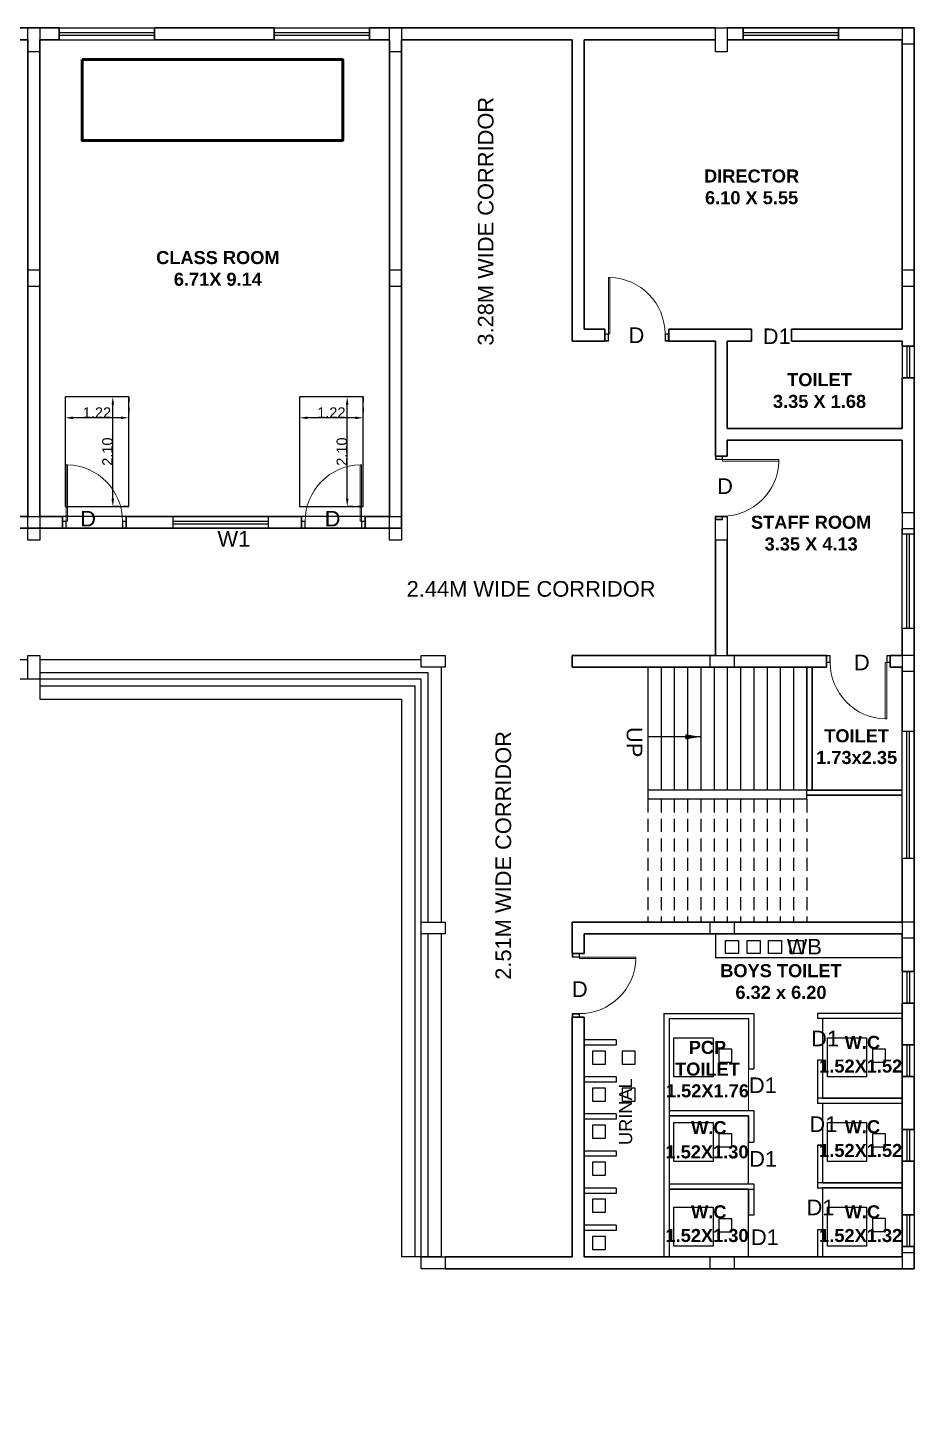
# Model space of a CAD drawing. Header units: metres. Extents: x -1744 to -758, y -4183 to -3914.
# Drawn here: x -1103.94 to -1086.95, y -4124.11 to -4097.3 of the extents above; entities that cross this region are included whole.
import ezdxf

# ---------------------------------------------------------------- set-up
doc = ezdxf.new("R2010")
doc.units = ezdxf.units.M
doc.header["$PDMODE"] = 3
doc.linetypes.add('DOT2', pattern=[0.125, 0, -0.125])
doc.linetypes.add('HIDDEN', pattern=[0.375, 0.25, -0.125])
for name, color, linetype in [('A-STAIR-2', 54, 'Continuous'), ('A4-RCC CLMN-F', 4, 'Continuous'), ('BLK_1_FLR_0_BLT_UP_AREA', 13, 'Continuous'), ('BLK_1_FLR_0_REGULAR_ROOM_1', 2, 'Continuous'), ('BLK_1_FLR_0_URINAL', 235, 'Continuous'), ('BLK_1_FLR_0_WASH', 55, 'Continuous'), ('BLK_1_FLR_0_WATER_CLOSET', 213, 'Continuous'), ('DOOR_OPEN', 180, 'Continuous'), ('TEXT', 7, 'Continuous'), ('TEXT NOTES', 200, 'Continuous'), ('TOILET_VENTILATION', 6, 'Continuous'), ('WALL', 7, 'Continuous'), ('WIN', 4, 'Continuous'), ('WINDOW', 215, 'Continuous')]:
    doc.layers.add(name, color=color, linetype=linetype)
for name, color, linetype, lineweight in [('A_---WALLS', 255, 'Continuous', 30), ('BLK_1_FLR_0_ROOM_1_LIGHT_VENTILATION_1', 232, 'Continuous', 0), ('BLK_1_FLR_0_SP_WC', 233, 'Continuous', 0), ('DOOR', 11, 'Continuous', 18)]:
    doc.layers.add(name, color=color, linetype=linetype, lineweight=lineweight)
doc.styles.add('CORPORATION', font='arial.ttf')
doc.styles.add('KK', font='arial.ttf', dxfattribs={"width": 0.75})
doc.styles.get("Standard").update_dxf_attribs({"font": 'arial.ttf'})
doc.styles.add('TITLE', font='arialbd.ttf')
doc.dimstyles.new('Dim-outter', dxfattribs={"dimtxt": 1, "dimasz": 1, "dimexe": 0, "dimexo": 0, "dimgap": 1, "dimtad": 1, "dimlfac": -1, "dimzin": 3, "dimdsep": 46, "dimtxsty": 'CORPORATION', "dimblk": 'ARCHTICK', "dimcen": 0.125, "dimclrd": 8, "dimclre": 8, "dimclrt": 256, "dimazin": 0, "dimtfac": 0.5, "dimtix": 1, "dimtmove": 2, "dimatfit": 3, "dimfxl": 0, "dimtolj": 1, "dimtzin": 0, "dimarcsym": 0})
doc.dimstyles.new('ISO-25', dxfattribs={"dimscale": 0, "dimtxt": 0.23, "dimasz": 0.15, "dimexe": 1.25, "dimexo": 0.625, "dimgap": 0, "dimtad": 0, "dimzin": 1, "dimdsep": 46, "dimtxsty": 'Standard', "dimblk": 'OBLIQUE', "dimcen": 0, "dimse1": 1, "dimse2": 1, "dimclrd": 256, "dimclrt": 256, "dimadec": 0, "dimazin": 2, "dimtfac": 1, "dimtix": 1, "dimtofl": 0, "dimtmove": 0, "dimatfit": 3, "dimfxl": 0, "dimtolj": 1, "dimarcsym": 0})

# ---------------------------------------------------------------- blocks, each defined once
blk = doc.blocks.new('_ArchTick')
at = {"color": 0, "linetype": 'ByBlock', "const_width": 0.15}
blk.add_lwpolyline([(-0.5, -0.5), (0.5, 0.5)], dxfattribs=at)
blk = doc.blocks.new('D-915')
for p, q in [((70, 900), (50, 900)), ((50, 100), (50, 900)), ((70, 100), (70, 900)), ((50, 100), (70, 100))]:
    blk.add_line(p, q)
for points in [[(0, 100), (50, 100), (50, 0), (0, 0)], [(5, 95), (45, 95), (45, 5), (5, 5)], [(850, 100), (900, 100), (900, 0), (850, 0)], [(855, 95), (895, 95), (895, 5), (855, 5)]]:
    blk.add_lwpolyline(points, close=True)
blk.add_arc((50, 100), 800, 359.9791, 88.5704)
blk = doc.blocks.new('*D663')
at = {"layer": 'DEFPOINTS', "color": 0, "ltscale": 0.1}
for p in [(-1103.23, -4104.381), (-1102.01, -4104.381), (-1103.23, -4104.782)]:
    blk.add_point(p, dxfattribs=at)
at = {"layer": 'DOOR_OPEN', "color": 1, "linetype": 'DOT2', "ltscale": 0.1}
for p, q in [((-1103.23, -4104.381), (-1103.23, -4104.782)), ((-1102.01, -4104.381), (-1102.01, -4104.782))]:
    blk.add_line(p, q, dxfattribs=at)
at = {"layer": 'DOOR_OPEN', "color": 1, "ltscale": 0.1}
blk.add_line((-1102.16, -4104.782), (-1103.08, -4104.782), dxfattribs=at)
for points in [[(-1103.08, -4104.757), (-1103.08, -4104.807), (-1103.23, -4104.782)], [(-1102.16, -4104.757), (-1102.16, -4104.807), (-1102.01, -4104.782)]]:
    blk.add_solid(points, dxfattribs=at)
at = {"layer": 'DOOR_OPEN', "color": 1, "ltscale": 0.1, "insert": (-1102.62, -4104.681), "char_height": 0.2, "attachment_point": 5}
blk.add_mtext('\\A1;1.22', dxfattribs=at)
blk = doc.blocks.new('*D664')
at = {"layer": 'DEFPOINTS', "color": 0, "ltscale": 0.1}
for p in [(-1102.316, -4104.381), (-1102.01, -4104.381), (-1102.01, -4106.481)]:
    blk.add_point(p, dxfattribs=at)
at = {"layer": 'DOOR_OPEN', "color": 2, "linetype": 'DOT2', "ltscale": 0.1}
for p, q in [((-1102.01, -4104.381), (-1102.316, -4104.381)), ((-1102.01, -4106.481), (-1102.316, -4106.481))]:
    blk.add_line(p, q, dxfattribs=at)
at = {"layer": 'DOOR_OPEN', "color": 2, "ltscale": 0.1}
blk.add_line((-1102.316, -4106.331), (-1102.316, -4104.531), dxfattribs=at)
for points in [[(-1102.341, -4104.531), (-1102.291, -4104.531), (-1102.316, -4104.381)], [(-1102.341, -4106.331), (-1102.291, -4106.331), (-1102.316, -4106.481)]]:
    blk.add_solid(points, dxfattribs=at)
at = {"layer": 'DOOR_OPEN', "color": 2, "ltscale": 0.1, "insert": (-1102.418, -4105.431), "char_height": 0.2, "attachment_point": 5, "rotation": 90}
blk.add_mtext('\\A1;2.10', dxfattribs=at)
blk = doc.blocks.new('*D665')
at = {"layer": 'DEFPOINTS', "color": 0, "ltscale": 0.1}
for p in [(-1098.735, -4104.381), (-1097.515, -4104.381), (-1098.735, -4104.782)]:
    blk.add_point(p, dxfattribs=at)
at = {"layer": 'DOOR_OPEN', "color": 1, "linetype": 'DOT2', "ltscale": 0.1}
for p, q in [((-1098.735, -4104.381), (-1098.735, -4104.782)), ((-1097.515, -4104.381), (-1097.515, -4104.782))]:
    blk.add_line(p, q, dxfattribs=at)
at = {"layer": 'DOOR_OPEN', "color": 1, "ltscale": 0.1}
blk.add_line((-1097.665, -4104.782), (-1098.585, -4104.782), dxfattribs=at)
for points in [[(-1098.585, -4104.757), (-1098.585, -4104.807), (-1098.735, -4104.782)], [(-1097.665, -4104.757), (-1097.665, -4104.807), (-1097.515, -4104.782)]]:
    blk.add_solid(points, dxfattribs=at)
at = {"layer": 'DOOR_OPEN', "color": 1, "ltscale": 0.1, "insert": (-1098.125, -4104.681), "char_height": 0.2, "attachment_point": 5}
blk.add_mtext('\\A1;1.22', dxfattribs=at)
blk = doc.blocks.new('*D666')
at = {"layer": 'DEFPOINTS', "color": 0, "ltscale": 0.1}
for p in [(-1097.821, -4104.381), (-1097.515, -4104.381), (-1097.515, -4106.481)]:
    blk.add_point(p, dxfattribs=at)
at = {"layer": 'DOOR_OPEN', "color": 2, "linetype": 'DOT2', "ltscale": 0.1}
for p, q in [((-1097.515, -4104.381), (-1097.821, -4104.381)), ((-1097.515, -4106.481), (-1097.821, -4106.481))]:
    blk.add_line(p, q, dxfattribs=at)
at = {"layer": 'DOOR_OPEN', "color": 2, "ltscale": 0.1}
blk.add_line((-1097.821, -4106.331), (-1097.821, -4104.531), dxfattribs=at)
for points in [[(-1097.846, -4104.531), (-1097.796, -4104.531), (-1097.821, -4104.381)], [(-1097.846, -4106.331), (-1097.796, -4106.331), (-1097.821, -4106.481)]]:
    blk.add_solid(points, dxfattribs=at)
at = {"layer": 'DOOR_OPEN', "color": 2, "ltscale": 0.1, "insert": (-1097.923, -4105.431), "char_height": 0.2, "attachment_point": 5, "rotation": 90}
blk.add_mtext('\\A1;2.10', dxfattribs=at)
blk = doc.blocks.new('A$C1C9B1590')
at = {"layer": 'A-STAIR-2', "linetype": 'Continuous'}
for p, q in [((494.84, 73.546), (501.545, 73.546)), ((501.774, 73.546), (509.089, 73.546)), ((501.774, 73.292), (509.216, 73.292)), ((509.216, 73.292), (509.216, 68.507)), ((509.47, 73.394), (509.47, 68.507)), ((513.433, 73.394), (513.433, 71.039)), ((513.687, 73.394), (513.687, 71.039)), ((513.941, 73.394), (513.941, 71.039)), ((514.195, 73.394), (514.195, 71.039)), ((514.449, 73.394), (514.449, 71.039)), ((514.703, 73.394), (514.703, 71.039)), ((514.957, 73.394), (514.957, 71.039)), ((515.211, 73.394), (515.211, 71.039)), ((515.465, 73.394), (515.465, 71.039)), ((515.719, 73.394), (515.719, 71.039)), ((515.973, 73.394), (515.973, 71.039)), ((516.227, 73.394), (516.227, 71.039)), ((501.774, 73.165), (501.774, 72.784)), ((501.774, 73.038), (508.962, 73.038)), ((508.962, 73.038), (508.962, 62.081)), ((501.774, 72.784), (508.708, 72.784)), ((508.708, 72.784), (508.708, 62.081)), ((516.481, 71.039), (513.433, 71.039)), ((513.433, 71.039), (513.433, 70.861)), ((516.481, 70.861), (516.481, 71.039)), ((516.481, 70.861), (513.433, 70.861)), ((509.216, 68.278), (509.216, 62.081)), ((509.47, 68.278), (509.47, 62.081)), ((509.47, 62.081), (508.708, 62.081))]:
    blk.add_line(p, q, dxfattribs=at)
at = {"layer": 'A-STAIR-2', "linetype": 'HIDDEN'}
for p, q in [((513.433, 70.861), (513.433, 68.507)), ((513.687, 70.861), (513.687, 68.507)), ((513.941, 70.861), (513.941, 68.507)), ((514.195, 70.861), (514.195, 68.507)), ((514.449, 70.861), (514.449, 68.507)), ((514.703, 70.861), (514.703, 68.507)), ((514.957, 70.861), (514.957, 68.507)), ((515.211, 70.861), (515.211, 68.507)), ((515.465, 70.861), (515.465, 68.507)), ((515.719, 70.861), (515.719, 68.507)), ((515.973, 70.861), (515.973, 68.507)), ((516.227, 70.861), (516.227, 68.507)), ((516.481, 70.861), (516.481, 68.507))]:
    blk.add_line(p, q, dxfattribs=at)
at = {"layer": 'A4-RCC CLMN-F'}
for points in [[(501.545, 85.662), (501.774, 85.662), (501.774, 85.205), (501.545, 85.205)], [(508.48, 85.662), (508.708, 85.662), (508.708, 85.205), (508.48, 85.205)], [(514.728, 85.662), (514.957, 85.662), (514.957, 85.205), (514.728, 85.205)], [(501.545, 76.289), (501.774, 76.289), (501.774, 75.832), (501.545, 75.832)], [(508.48, 76.289), (508.708, 76.289), (508.708, 75.832), (508.48, 75.832)], [(514.728, 76.289), (514.957, 76.289), (514.957, 75.832), (514.728, 75.832)], [(501.545, 73.622), (501.774, 73.622), (501.774, 73.165), (501.545, 73.165)], [(509.546, 73.622), (509.546, 73.394), (509.089, 73.394), (509.089, 73.622)], [(515.086, 73.622), (515.086, 73.394), (514.629, 73.394), (514.629, 73.622)], [(509.546, 68.507), (509.546, 68.278), (509.089, 68.278), (509.089, 68.507)], [(515.086, 68.507), (515.086, 68.278), (514.629, 68.278), (514.629, 68.507)], [(509.546, 62.081), (509.546, 61.852), (509.089, 61.852), (509.089, 62.081)], [(515.086, 62.081), (515.086, 61.852), (514.629, 61.852), (514.629, 62.081)]]:
    blk.add_lwpolyline(points, close=True, dxfattribs=at)
for points in [[(518.309, 85.357), (518.538, 85.357), (518.538, 85.662), (518.309, 85.662), (518.309, 85.357)], [(501.545, 80.709), (501.774, 80.709), (501.774, 81.014), (501.545, 81.014), (501.545, 80.709)], [(508.48, 80.709), (508.708, 80.709), (508.708, 81.014), (508.48, 81.014), (508.48, 80.709)], [(518.309, 80.709), (518.538, 80.709), (518.538, 81.014), (518.309, 81.014), (518.309, 80.709)], [(518.309, 76.056), (518.538, 76.056), (518.538, 76.361), (518.309, 76.361), (518.309, 76.056)], [(518.309, 73.317), (518.538, 73.317), (518.538, 73.622), (518.309, 73.622), (518.309, 73.317)], [(518.309, 68.202), (518.538, 68.202), (518.538, 68.507), (518.309, 68.507), (518.309, 68.202)], [(518.309, 61.852), (518.538, 61.852), (518.538, 62.157), (518.309, 62.157), (518.309, 61.852)]]:
    blk.add_lwpolyline(points, dxfattribs=at)
at = {"layer": 'A_---WALLS'}
for p, q in [((501.162, 85.662), (502.142, 85.662)), ((503.97, 85.662), (506.268, 85.662)), ((508.096, 85.662), (508.48, 85.662)), ((508.48, 85.662), (514.728, 85.662)), ((514.957, 85.662), (518.538, 85.662)), ((518.538, 85.662), (518.538, 79.555)), ((501.162, 85.433), (501.545, 85.433)), ((501.545, 85.433), (501.545, 76.289)), ((501.774, 85.433), (501.774, 76.289)), ((501.774, 85.433), (502.142, 85.433)), ((503.97, 85.433), (506.268, 85.433)), ((508.096, 85.433), (508.48, 85.433)), ((508.48, 85.433), (508.48, 76.289)), ((508.708, 85.433), (508.708, 76.061)), ((508.708, 85.433), (511.985, 85.433)), ((511.985, 85.433), (511.985, 79.655)), ((512.213, 85.433), (514.728, 85.433)), ((512.213, 85.433), (512.213, 79.883)), ((514.957, 85.433), (518.309, 85.433)), ((518.309, 85.433), (518.309, 79.883)), ((511.985, 79.655), (512.611, 79.655)), ((512.213, 79.883), (512.611, 79.883)), ((512.611, 79.655), (512.611, 79.883)), ((513.833, 79.883), (515.424, 79.883)), ((513.833, 79.655), (513.833, 79.883)), ((513.833, 79.655), (514.728, 79.655)), ((514.728, 79.655), (514.728, 77.446)), ((514.957, 79.655), (515.424, 79.655)), ((514.957, 79.655), (514.957, 77.978)), ((515.424, 79.883), (515.424, 79.655)), ((516.186, 79.883), (518.309, 79.883)), ((516.186, 79.883), (516.186, 79.655)), ((516.186, 79.655), (518.309, 79.655)), ((518.309, 79.655), (518.309, 79.555)), ((518.309, 78.946), (518.309, 77.978)), ((518.538, 78.946), (518.538, 76.361)), ((514.957, 77.978), (518.309, 77.978)), ((514.957, 77.75), (518.309, 77.75)), ((514.957, 77.75), (514.957, 77.446)), ((518.309, 77.75), (518.309, 76.361)), ((514.728, 77.446), (514.957, 77.446)), ((501.078, 76.289), (501.545, 76.289)), ((501.774, 76.289), (502.208, 76.289)), ((502.208, 76.289), (502.208, 76.061)), ((503.43, 76.289), (504.322, 76.289)), ((503.43, 76.289), (503.43, 76.061)), ((506.151, 76.289), (506.79, 76.289)), ((506.79, 76.289), (506.79, 76.061)), ((508.012, 76.289), (508.48, 76.289)), ((508.012, 76.289), (508.012, 76.061)), ((480.971, 76.061), (508.708, 76.061)), ((518.309, 76.056), (518.309, 75.953)), ((518.538, 76.056), (518.538, 75.953)), ((514.728, 75.832), (514.728, 73.622)), ((514.957, 75.832), (514.957, 73.622)), ((518.309, 74.145), (518.309, 73.622)), ((518.538, 74.145), (518.538, 72.17)), ((511.985, 73.622), (514.728, 73.622)), ((511.985, 73.622), (511.985, 73.394)), ((514.957, 73.622), (516.859, 73.622)), ((516.859, 73.622), (516.859, 73.394)), ((518.309, 73.622), (518.081, 73.622)), ((518.081, 73.394), (518.081, 73.622)), ((511.985, 73.394), (516.859, 73.394)), ((516.481, 73.394), (516.481, 71.039)), ((516.582, 73.394), (516.582, 71.039)), ((518.309, 73.394), (518.081, 73.394)), ((518.309, 73.394), (518.309, 72.17)), ((516.481, 71.039), (518.309, 71.039)), ((516.481, 70.938), (518.309, 70.938)), ((518.309, 69.731), (518.309, 68.507)), ((518.538, 69.731), (518.538, 68.278)), ((511.985, 68.507), (518.309, 68.507)), ((511.985, 68.507), (511.985, 68.278)), ((511.985, 68.278), (511.985, 67.9)), ((512.213, 68.278), (512.213, 67.9)), ((512.213, 68.278), (518.309, 68.278)), ((514.728, 68.278), (514.039, 68.278)), ((518.309, 68.278), (518.309, 67.56)), ((518.309, 68.278), (518.309, 67.56)), ((518.538, 68.278), (518.538, 67.56)), ((511.985, 67.9), (512.213, 67.9)), ((518.309, 66.95), (518.309, 66.15)), ((518.538, 66.95), (518.538, 66.15)), ((511.985, 66.681), (511.985, 62.081)), ((511.985, 66.681), (512.213, 66.681)), ((512.213, 66.681), (512.213, 62.081)), ((518.309, 65.54), (518.309, 64.529)), ((518.538, 65.54), (518.538, 64.529)), ((516.785, 64.227), (516.684, 64.227)), ((518.309, 63.919), (518.309, 62.888)), ((518.309, 63.919), (518.309, 62.888)), ((518.538, 63.919), (518.538, 62.888)), ((518.309, 62.278), (518.309, 62.261)), ((518.309, 62.275), (518.309, 62.081)), ((518.538, 62.278), (518.538, 61.852)), ((511.985, 62.081), (509.546, 62.081)), ((518.309, 62.081), (512.213, 62.081)), ((511.985, 61.852), (509.546, 61.852)), ((518.309, 61.852), (511.985, 61.852))]:
    blk.add_line(p, q, dxfattribs=at)
for points in [[(501.162, 85.662), (502.142, 85.662)], [(503.97, 85.662), (506.268, 85.662)], [(508.096, 85.662), (514.728, 85.662)], [(518.538, 78.946), (518.538, 75.953)], [(518.538, 74.145), (518.538, 72.17)]]:
    blk.add_lwpolyline(points, dxfattribs=at)
at = {"layer": 'TEXT', "lineweight": 0}
for p, q in [((508.708, 73.546), (508.708, 73.546)), ((508.962, 73.546), (508.962, 73.546))]:
    blk.add_line(p, q, dxfattribs=at)
at = {"layer": 'WIN'}
for p, q in [((513.737, 66.754), (515.465, 66.754)), ((513.737, 66.754), (513.737, 62.081)), ((515.465, 66.754), (515.465, 65.689)), ((516.684, 66.754), (516.684, 66.653)), ((518.309, 66.754), (516.684, 66.754)), ((513.839, 66.653), (515.363, 66.653)), ((513.839, 66.653), (513.839, 62.081)), ((515.363, 66.653), (515.363, 65.689)), ((518.309, 66.653), (516.684, 66.653)), ((515.363, 65.689), (515.465, 65.689)), ((516.684, 65.853), (516.684, 65.027)), ((516.785, 65.853), (516.684, 65.853)), ((516.785, 65.853), (516.785, 65.129)), ((513.839, 64.889), (515.465, 64.889)), ((515.465, 64.889), (515.465, 64.283)), ((518.309, 65.129), (516.684, 65.129)), ((518.309, 65.027), (516.684, 65.027)), ((513.839, 64.787), (515.363, 64.787)), ((515.363, 64.787), (515.363, 64.283)), ((515.363, 64.283), (515.465, 64.283)), ((516.684, 64.227), (516.684, 63.402)), ((516.785, 64.227), (516.785, 63.503)), ((513.839, 63.483), (515.465, 63.483)), ((513.839, 63.382), (515.465, 63.382)), ((515.363, 63.382), (515.363, 62.881)), ((515.465, 63.483), (515.465, 62.881)), ((518.309, 63.503), (516.684, 63.503)), ((518.309, 63.402), (516.684, 63.402)), ((515.465, 62.881), (515.363, 62.881)), ((516.785, 62.602), (516.684, 62.602)), ((516.684, 62.602), (516.684, 62.081)), ((516.785, 62.602), (516.785, 62.081))]:
    blk.add_line(p, q, dxfattribs=at)
at = {"layer": 'WINDOW', "linetype": 'Continuous'}
for p, q in [((502.142, 85.433), (502.142, 85.662)), ((502.142, 85.662), (502.142, 85.433)), ((502.142, 85.662), (503.97, 85.662)), ((502.142, 85.573), (503.97, 85.573)), ((502.142, 85.573), (503.97, 85.573)), ((502.142, 85.522), (503.97, 85.522)), ((502.142, 85.522), (503.97, 85.522)), ((503.97, 85.433), (503.97, 85.662)), ((503.97, 85.662), (503.97, 85.433)), ((506.268, 85.433), (506.268, 85.662)), ((506.268, 85.662), (506.268, 85.433)), ((506.268, 85.662), (508.096, 85.662)), ((506.268, 85.573), (508.096, 85.573)), ((506.268, 85.573), (508.096, 85.573)), ((506.268, 85.522), (508.096, 85.522)), ((506.268, 85.522), (508.096, 85.522)), ((508.096, 85.433), (508.096, 85.662)), ((508.096, 85.662), (508.096, 85.433)), ((515.259, 85.433), (515.259, 85.662)), ((515.259, 85.662), (515.259, 85.433)), ((515.259, 85.662), (517.088, 85.662)), ((515.259, 85.573), (517.088, 85.573)), ((515.259, 85.573), (517.088, 85.573)), ((515.259, 85.522), (517.088, 85.522)), ((515.259, 85.522), (517.088, 85.522)), ((517.088, 85.433), (517.088, 85.662)), ((517.088, 85.662), (517.088, 85.433)), ((502.142, 85.433), (503.97, 85.433)), ((506.268, 85.433), (508.096, 85.433)), ((515.259, 85.433), (517.088, 85.433)), ((518.309, 79.555), (518.538, 79.555)), ((518.538, 79.555), (518.309, 79.555)), ((518.309, 79.555), (518.309, 78.946)), ((518.398, 79.555), (518.398, 78.946)), ((518.398, 79.555), (518.398, 78.946)), ((518.449, 79.555), (518.449, 78.946)), ((518.449, 79.555), (518.449, 78.946)), ((518.538, 79.555), (518.538, 78.946)), ((518.309, 78.946), (518.538, 78.946)), ((518.538, 78.946), (518.309, 78.946)), ((504.322, 76.289), (504.322, 76.061)), ((504.322, 76.289), (506.151, 76.289)), ((504.322, 76.289), (504.322, 76.061)), ((504.322, 76.2), (506.151, 76.2)), ((504.322, 76.2), (506.151, 76.2)), ((504.322, 76.149), (506.151, 76.149)), ((504.322, 76.149), (506.151, 76.149)), ((506.151, 76.289), (506.151, 76.061)), ((506.151, 76.289), (506.151, 76.061)), ((504.322, 76.061), (506.151, 76.061)), ((518.309, 74.145), (518.309, 75.953)), ((518.309, 75.953), (518.538, 75.953)), ((518.398, 74.145), (518.398, 75.953)), ((518.398, 74.145), (518.398, 75.953)), ((518.449, 74.145), (518.449, 75.953)), ((518.449, 74.145), (518.449, 75.953)), ((518.538, 74.145), (518.538, 75.953)), ((518.309, 74.145), (518.538, 74.145)), ((518.309, 74.145), (518.538, 74.145)), ((518.309, 69.731), (518.309, 72.17)), ((518.309, 72.17), (518.538, 72.17)), ((518.398, 69.731), (518.398, 72.17)), ((518.398, 69.731), (518.398, 72.17)), ((518.449, 69.731), (518.449, 72.17)), ((518.538, 69.731), (518.538, 72.17)), ((518.449, 69.731), (518.449, 71.865)), ((518.309, 69.731), (518.538, 69.731)), ((514.728, 68.278), (514.728, 67.821)), ((518.309, 67.821), (514.728, 67.821)), ((518.538, 67.56), (518.309, 67.56)), ((518.309, 67.56), (518.538, 67.56)), ((518.309, 67.56), (518.309, 66.95)), ((518.398, 67.56), (518.398, 66.95)), ((518.398, 67.56), (518.398, 66.95)), ((518.449, 67.56), (518.449, 66.95)), ((518.449, 67.56), (518.449, 66.95)), ((518.538, 67.56), (518.538, 66.95)), ((518.309, 66.95), (518.538, 66.95)), ((518.538, 66.95), (518.309, 66.95)), ((512.823, 66.246), (512.213, 66.246)), ((512.823, 66.246), (512.823, 66.145)), ((512.823, 66.145), (512.213, 66.145)), ((518.538, 66.15), (518.309, 66.15)), ((518.309, 66.15), (518.538, 66.15)), ((518.309, 66.15), (518.309, 65.54)), ((518.398, 66.15), (518.398, 65.54)), ((518.398, 66.15), (518.398, 65.54)), ((518.449, 66.15), (518.449, 65.54)), ((518.449, 66.15), (518.449, 65.54)), ((518.538, 66.15), (518.538, 65.54)), ((512.823, 65.535), (512.213, 65.535)), ((512.823, 65.434), (512.213, 65.434)), ((512.823, 65.535), (512.823, 65.434)), ((518.309, 65.54), (518.538, 65.54)), ((518.538, 65.54), (518.309, 65.54)), ((512.823, 64.824), (512.213, 64.824)), ((512.823, 64.722), (512.213, 64.722)), ((512.823, 64.824), (512.823, 64.722)), ((518.309, 64.529), (518.309, 63.919)), ((518.309, 64.529), (518.538, 64.529)), ((518.538, 64.529), (518.309, 64.529)), ((518.398, 64.529), (518.398, 63.919)), ((518.398, 64.529), (518.398, 63.919)), ((518.449, 64.529), (518.449, 63.919)), ((518.449, 64.529), (518.449, 63.919)), ((518.538, 64.529), (518.538, 63.919)), ((512.823, 64.113), (512.213, 64.113)), ((512.823, 64.113), (512.823, 64.011)), ((512.823, 64.011), (512.213, 64.011)), ((518.309, 63.919), (518.538, 63.919)), ((518.538, 63.919), (518.309, 63.919)), ((512.823, 63.402), (512.213, 63.402)), ((512.823, 63.3), (512.213, 63.3)), ((512.823, 63.402), (512.823, 63.3)), ((518.309, 62.888), (518.538, 62.888)), ((518.538, 62.888), (518.309, 62.888)), ((518.309, 62.888), (518.309, 62.278)), ((518.398, 62.888), (518.398, 62.278)), ((518.398, 62.888), (518.398, 62.278)), ((518.449, 62.888), (518.449, 62.278)), ((518.449, 62.888), (518.449, 62.278)), ((518.538, 62.888), (518.538, 62.278)), ((512.823, 62.69), (512.213, 62.69)), ((512.823, 62.589), (512.213, 62.589)), ((512.823, 62.69), (512.823, 62.589)), ((518.309, 62.278), (518.538, 62.278)), ((518.538, 62.278), (518.309, 62.278))]:
    blk.add_line(p, q, dxfattribs=at)
at = {"layer": 'DOOR', "xscale": 0.001354666666666, "yscale": 0.001354666666666, "zscale": 0.001354666666666}
for p in [(512.611, 79.655), (502.208, 76.061)]:
    blk.add_blockref('D-915', p, dxfattribs=at)
at = {"layer": 'DOOR', "yscale": 0.001354666666666, "zscale": 0.001354666666666}
for p, xscale, rotation in [((508.012, 76.061), -0.001354666666666, 7.15959292e-08), ((514.728, 77.446), 0.001354666666666, 269.9999999284041), ((518.081, 73.622), 0.001354666666666, 179.9999999284041), ((511.985, 67.9), 0.001354666666666, 269.9999999284041)]:
    blk.add_blockref('D-915', p, dxfattribs=dict(at, xscale=xscale, rotation=rotation))
at = {"layer": 'TEXT', "char_height": 0.25, "width": 6.85278, "attachment_point": 5, "style": 'TITLE'}
for s, insert in [('\\A1;DIRECTOR\\P6.10 X 5.55', (515.423, 82.611)), ('\\A1;CLASS ROOM\\P6.71X 9.14', (505.187, 81.046)), ('\\A1;TOILET\\P3.35 X 1.68', (516.725, 78.703)), ('\\A1;STAFF ROOM\\P3.35 X 4.13', (516.565, 75.967)), ('\\A1;BOYS TOILET\\P6.32 x 6.20', (515.986, 67.363)), ('\\A1;PCP\\PTOILET\\P1.52X1.76', (514.576, 65.683)), ('\\A1;W.C', (517.548, 66.196)), ('\\A1;1.52X1.52', (517.515, 65.741)), ('\\A1;W.C', (514.602, 64.56)), ('\\A1;W.C', (517.548, 64.578)), ('\\A1;1.52X1.30', (514.568, 64.095)), ('\\A1;1.52X1.52', (517.515, 64.122)), ('\\A1;W.C', (514.602, 62.945)), ('\\A1;W.C', (517.548, 62.945)), ('\\A1;1.52X1.30', (514.568, 62.49)), ('\\A1;1.52X1.32', (517.515, 62.49))]:
    blk.add_mtext(s, dxfattribs=dict(at, insert=insert))
at = {"layer": 'TEXT', "insert": (517.437, 71.87), "char_height": 0.25, "attachment_point": 5, "style": 'TITLE'}
blk.add_mtext_dynamic_manual_height_columns('TOILET\\P1.73x2.35', width=197.74072, gutter_width=15, heights=[0], dxfattribs=at)
at = {"layer": 'TEXT NOTES', "style": 'KK'}
for s, height, rotation, p in [('3.28M WIDE CORRIDOR', 0.3, 90, (510.473, 79.566)), ('2.51M WIDE CORRIDOR', 0.3, 90, (510.811, 67.398)), ('UP', 0.3, 270, (513.028, 72.248)), ('URINAL', 0.25, 90, (513.132, 64.228))]:
    blk.add_text(s, height=height, rotation=rotation, dxfattribs=at).set_placement(p)
for s, p in [('D', (513.063, 79.616)), ('D1', (515.637, 79.595)), ('D', (514.762, 76.72)), ('D', (502.547, 76.096)), ('D', (507.236, 76.096)), ('W1', (505.18, 75.71)), ('2.44M WIDE CORRIDOR', (508.807, 74.749)), ('D', (517.385, 73.337)), ('WB', (516.096, 67.884)), ('D', (511.977, 67.068)), ('D1', (516.564, 66.123)), ('D1', (515.371, 65.224)), ('D1', (516.531, 64.478)), ('D1', (515.376, 63.812)), ('D1', (516.477, 62.881)), ('D1', (515.41, 62.309))]:
    blk.add_text(s, height=0.3, dxfattribs=at).set_placement(p)
at = {"layer": 'WALL', "color": 3}
blk.add_leader([(514.449, 72.06), (513.433, 72.06)], dimstyle='Dim-outter', override={"dimasz": 0.3, "dimtad": 0, "dimfxl": 10, "dimfxlon": 1}, dxfattribs=at)

msp = doc.modelspace()

# ---------------------------------------------------------------- linework, layer by layer
at = {"layer": 'BLK_1_FLR_0_BLT_UP_AREA', "color": 26}
msp.add_lwpolyline([(-1195.68798, -4124.10829), (-1195.68798, -4097.3014), (-1086.95058, -4097.3014), (-1086.95058, -4121.11098), (-1096.39938, -4121.11098), (-1096.39938, -4109.7982), (-1136.93778, -4109.7982), (-1136.93778, -4115.89522), (-1147.75818, -4115.89522), (-1147.75818, -4109.7982), (-1186.23918, -4109.7982), (-1186.23918, -4124.10829)], close=True, dxfattribs=at)
at = {"layer": 'BLK_1_FLR_0_REGULAR_ROOM_1', "color": 3}
msp.add_lwpolyline([(-1103.71458, -4097.53), (-1097.00898, -4097.53), (-1097.00898, -4106.674), (-1103.71458, -4106.674)], close=True, dxfattribs=at)
at = {"layer": 'BLK_1_FLR_0_ROOM_1_LIGHT_VENTILATION_1', "color": 232, "lineweight": 60}
msp.add_lwpolyline([(-1102.90572, -4097.90959), (-1097.90572, -4097.90959), (-1097.90572, -4099.45959), (-1102.90572, -4099.45959)], close=True, dxfattribs=at)
at = {"layer": 'BLK_1_FLR_0_SP_WC'}
msp.add_lwpolyline([(-1090.12558, -4116.31038), (-1091.64958, -4116.31038), (-1091.64958, -4118.07438), (-1090.12558, -4118.07438)], close=True, dxfattribs=at)
at = {"layer": 'BLK_1_FLR_0_URINAL', "color": 235}
for points in [[(-1092.86642, -4117.18161), (-1092.86642, -4116.93161), (-1093.11642, -4116.93161), (-1093.11642, -4117.18161)], [(-1092.29852, -4117.18161), (-1092.29852, -4116.93161), (-1092.54852, -4116.93161), (-1092.54852, -4117.18161)], [(-1092.86642, -4117.89281), (-1092.86642, -4117.64281), (-1093.11642, -4117.64281), (-1093.11642, -4117.89281)], [(-1092.29852, -4117.89281), (-1092.29852, -4117.64281), (-1092.54852, -4117.64281), (-1092.54852, -4117.89281)], [(-1092.86642, -4118.60401), (-1092.86642, -4118.35401), (-1093.11642, -4118.35401), (-1093.11642, -4118.60401)], [(-1092.86642, -4119.31521), (-1092.86642, -4119.06521), (-1093.11642, -4119.06521), (-1093.11642, -4119.31521)], [(-1092.86642, -4120.02641), (-1092.86642, -4119.77641), (-1093.11642, -4119.77641), (-1093.11642, -4120.02641)], [(-1092.86642, -4120.73761), (-1092.86642, -4120.48761), (-1093.11642, -4120.48761), (-1093.11642, -4120.73761)]]:
    msp.add_lwpolyline(points, close=True, dxfattribs=at)
at = {"layer": 'BLK_1_FLR_0_WASH', "color": 55}
for points in [[(-1090.56587, -4114.81226), (-1090.31587, -4114.81226), (-1090.31587, -4115.06226), (-1090.56587, -4115.06226)], [(-1090.15351, -4114.81226), (-1089.90351, -4114.81226), (-1089.90351, -4115.06226), (-1090.15351, -4115.06226)], [(-1089.74115, -4114.81226), (-1089.49115, -4114.81226), (-1089.49115, -4115.06226), (-1089.74115, -4115.06226)], [(-1089.32879, -4114.81226), (-1089.07879, -4114.81226), (-1089.07879, -4115.06226), (-1089.32879, -4115.06226)]]:
    msp.add_lwpolyline(points, close=True, dxfattribs=at)
at = {"layer": 'BLK_1_FLR_0_WASH', "color": 60, "elevation": -114.12601}
for points in [[(-1090.69448, -4117.14703), (-1090.44448, -4117.14703), (-1090.44448, -4116.89703), (-1090.69448, -4116.89703)], [(-1087.74808, -4117.14703), (-1087.49808, -4117.14703), (-1087.49808, -4116.89703), (-1087.74808, -4116.89703)], [(-1090.69448, -4118.77263), (-1090.44448, -4118.77263), (-1090.44448, -4118.52263), (-1090.69448, -4118.52263)], [(-1087.74808, -4118.77263), (-1087.49808, -4118.77263), (-1087.49808, -4118.52263), (-1087.74808, -4118.52263)], [(-1090.69448, -4120.39823), (-1090.44448, -4120.39823), (-1090.44448, -4120.14823), (-1090.69448, -4120.14823)], [(-1087.74808, -4120.39625), (-1087.49808, -4120.39625), (-1087.49808, -4120.14625), (-1087.74808, -4120.14625)]]:
    msp.add_lwpolyline(points, close=True, dxfattribs=at)
at = {"layer": 'BLK_1_FLR_0_WATER_CLOSET', "color": 1}
for points in [[(-1087.17918, -4116.31038), (-1088.70318, -4116.31038), (-1088.70318, -4117.83438), (-1087.17918, -4117.83438)], [(-1087.17918, -4117.93598), (-1088.70318, -4117.93598), (-1088.70318, -4119.45998), (-1087.17918, -4119.45998)], [(-1090.12558, -4118.17598), (-1091.64958, -4118.17598), (-1091.64958, -4119.47998), (-1090.12558, -4119.47998)], [(-1090.12558, -4119.58158), (-1091.64958, -4119.58158), (-1091.64958, -4120.88238), (-1090.12558, -4120.88238)], [(-1087.17918, -4119.5596), (-1088.70318, -4119.5596), (-1088.70318, -4120.88238), (-1087.17918, -4120.88238)]]:
    msp.add_lwpolyline(points, close=True, dxfattribs=at)
at = {"layer": 'DOOR_OPEN', "color": 180}
for points in [[(-1103.23018, -4106.48104), (-1102.01018, -4106.48104), (-1102.01018, -4104.38104), (-1103.23018, -4104.38104)], [(-1098.73466, -4106.48104), (-1097.51466, -4106.48104), (-1097.51466, -4104.38104), (-1098.73466, -4104.38104)]]:
    msp.add_lwpolyline(points, close=True, dxfattribs=at)
at = {"layer": 'TOILET_VENTILATION', "color": 6}
for points in [[(-1091.55561, -4116.67779), (-1090.80561, -4116.67779), (-1090.80561, -4117.42779), (-1091.55561, -4117.42779)], [(-1088.60921, -4116.67779), (-1087.85921, -4116.67779), (-1087.85921, -4117.42779), (-1088.60921, -4117.42779)], [(-1091.55561, -4118.30339), (-1090.80561, -4118.30339), (-1090.80561, -4119.05339), (-1091.55561, -4119.05339)], [(-1088.60921, -4118.30339), (-1087.85921, -4118.30339), (-1087.85921, -4119.05339), (-1088.60921, -4119.05339)], [(-1091.55561, -4119.92899), (-1090.80561, -4119.92899), (-1090.80561, -4120.67899), (-1091.55561, -4120.67899)], [(-1088.60921, -4119.92701), (-1087.85921, -4119.92701), (-1087.85921, -4120.67701), (-1088.60921, -4120.67701)]]:
    msp.add_lwpolyline(points, close=True, dxfattribs=at)

# ---------------------------------------------------------------- block references
at = {"layer": 'WALL'}
msp.add_blockref('A$C1C9B1590', (-1605.48862, -4182.96317), dxfattribs=at)

# ---------------------------------------------------------------- dimensions: what is measured, and where the dimension line sits
at = {"layer": 'DOOR_OPEN', "color": 1, "ltscale": 0.1}
for base, p1, p2, picture, middle in [((-1103.23018, -4104.78157), (-1102.01018, -4104.38104), (-1103.23018, -4104.38104), '*D663', (-1102.62018, -4104.68116)), ((-1098.73466, -4104.78157), (-1097.51466, -4104.38104), (-1098.73466, -4104.38104), '*D665', (-1098.12466, -4104.68116))]:
    dim = msp.add_linear_dim(base=base, p1=p1, p2=p2, dimstyle='ISO-25', override={"dimscale": 1, "dimtxt": 0.2, "dimexe": 0, "dimexo": 0, "dimtad": 1, "dimsah": 1, "dimse1": 0, "dimse2": 0, "dimclrd": 1, "dimclre": 1, "dimclrt": 1, "dimfxl": 0, "dimlwd": 65535, "dimlwe": 65535}, dxfattribs=at)
    dim.commit()
    dim.dimension.update_dxf_attribs({"geometry": picture, "text_midpoint": middle})
at = {"layer": 'DOOR_OPEN', "color": 2, "ltscale": 0.1}
for base, p1, p2, picture, middle in [((-1102.31631, -4104.38104), (-1102.01018, -4106.48104), (-1102.01018, -4104.38104), '*D664', (-1102.41843, -4105.43104)), ((-1097.8208, -4104.38104), (-1097.51466, -4106.48104), (-1097.51466, -4104.38104), '*D666', (-1097.92291, -4105.43104))]:
    dim = msp.add_linear_dim(base=base, p1=p1, p2=p2, angle=90, dimstyle='ISO-25', override={"dimscale": 1, "dimtxt": 0.2, "dimexe": 0, "dimexo": 0, "dimtad": 1, "dimsah": 1, "dimse1": 0, "dimse2": 0, "dimclrd": 2, "dimclre": 2, "dimclrt": 2, "dimfxl": 0, "dimlwd": 65535, "dimlwe": 65535}, dxfattribs=at)
    dim.commit()
    dim.dimension.update_dxf_attribs({"geometry": picture, "text_midpoint": middle})

doc.saveas('drawing.dxf')
